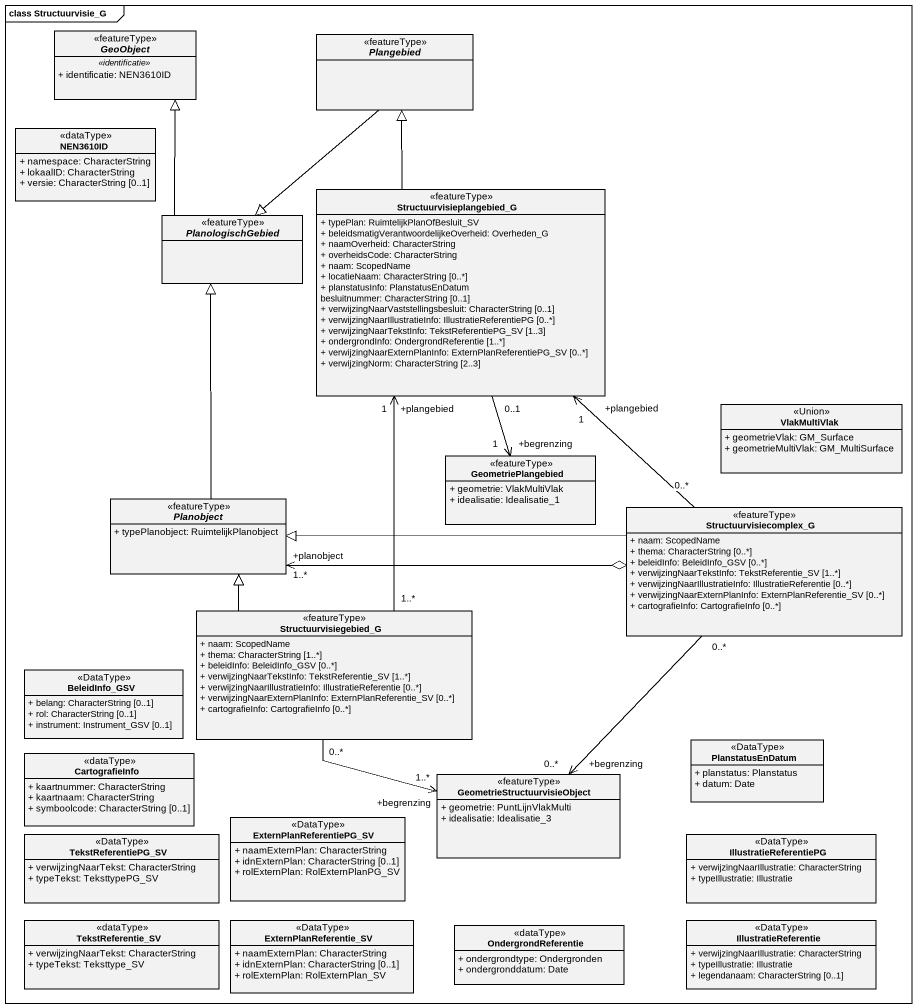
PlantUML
@startuml
mainframe class Structuurvisie_G
hide circle
hide empty members
skinparam classAttributeIconSize 0
abstract class GeoObject <<featureType>> {
  .. <<identificatie>> ..
  + identificatie: NEN3610ID
}
abstract class Plangebied <<featureType>>
class NEN3610ID <<dataType>> {
  + namespace: CharacterString
  + lokaalID: CharacterString
  + versie: CharacterString [0..1]
}
class Structuurvisieplangebied_G <<featureType>> {
  + typePlan: RuimtelijkPlanOfBesluit_SV
  + beleidsmatigVerantwoordelijkeOverheid: Overheden_G
  + naamOverheid: CharacterString
  + overheidsCode: CharacterString
  + naam: ScopedName
  + locatieNaam: CharacterString [0..*]
  + planstatusInfo: PlanstatusEnDatum
  besluitnummer: CharacterString [0..1]
  + verwijzingNaarVaststellingsbesluit: CharacterString [0..1]
  + verwijzingNaarIllustratieInfo: IllustratieReferentiePG [0..*]
  + verwijzingNaarTekstInfo: TekstReferentiePG_SV [1..3]
  + ondergrondInfo: OndergrondReferentie [1..*]
  + verwijzingNaarExternPlanInfo: ExternPlanReferentiePG_SV [0..*]
  + verwijzingNorm: CharacterString [2..3]
}
abstract class PlanologischGebied <<featureType>>
class VlakMultiVlak <<Union>> {
  + geometrieVlak: GM_Surface
  + geometrieMultiVlak: GM_MultiSurface
}
class GeometriePlangebied <<featureType>> {
  + geometrie: VlakMultiVlak
  + idealisatie: Idealisatie_1
}
abstract class Planobject <<featureType>> {
  + typePlanobject: RuimtelijkPlanobject
}
class Structuurvisiecomplex_G <<featureType>> {
  + naam: ScopedName
  + thema: CharacterString [0..*]
  + beleidInfo: BeleidInfo_GSV [0..*]
  + verwijzingNaarTekstInfo: TekstReferentie_SV [1..*]
  + verwijzingNaarIllustratieInfo: IllustratieReferentie [0..*]
  + verwijzingNaarExternPlanInfo: ExternPlanReferentie_SV [0..*]
  + cartografieInfo: CartografieInfo [0..*]
}
class Structuurvisiegebied_G <<featureType>> {
  + naam: ScopedName
  + thema: CharacterString [1..*]
  + beleidInfo: BeleidInfo_GSV [0..*]
  + verwijzingNaarTekstInfo: TekstReferentie_SV [1..*]
  + verwijzingNaarIllustratieInfo: IllustratieReferentie [0..*]
  + verwijzingNaarExternPlanInfo: ExternPlanReferentie_SV [0..*]
  + cartografieInfo: CartografieInfo [0..*]
}
class BeleidInfo_GSV <<DataType>> {
  + belang: CharacterString [0..1]
  + rol: CharacterString [0..1]
  + instrument: Instrument_GSV [0..1]
}
class PlanstatusEnDatum <<DataType>> {
  + planstatus: Planstatus
  + datum: Date
}
class CartografieInfo <<dataType>> {
  + kaartnummer: CharacterString
  + kaartnaam: CharacterString
  + symboolcode: CharacterString [0..1]
}
class "GeometrieStructuurvisieObject" as GeometrieStructuurvisieObjec <<featureType>> {
  + geometrie: PuntLijnVlakMulti
  + idealisatie: Idealisatie_3
}
class ExternPlanReferentiePG_SV <<DataType>> {
  + naamExternPlan: CharacterString
  + idnExternPlan: CharacterString [0..1]
  + rolExternPlan: RolExternPlanPG_SV
}
class TekstReferentiePG_SV <<DataType>> {
  + verwijzingNaarTekst: CharacterString
  + typeTekst: TeksttypePG_SV
}
class IllustratieReferentiePG <<DataType>> {
  + verwijzingNaarIllustratie: CharacterString
  + typeIllustratie: Illustratie
}
class TekstReferentie_SV <<dataType>> {
  + verwijzingNaarTekst: CharacterString
  + typeTekst: Teksttype_SV
}
class ExternPlanReferentie_SV <<DataType>> {
  + naamExternPlan: CharacterString
  + idnExternPlan: CharacterString [0..1]
  + rolExternPlan: RolExternPlan_SV
}
class OndergrondReferentie <<dataType>> {
  + ondergrondtype: Ondergronden
  + ondergronddatum: Date
}
class IllustratieReferentie <<DataType>> {
  + verwijzingNaarIllustratie: CharacterString
  + typeIllustratie: Illustratie
  + legendanaam: CharacterString [0..1]
}
Plangebied --|> PlanologischGebied
Structuurvisieplangebied_G -up-|> Plangebied
PlanologischGebied -up-|> GeoObject
GeometriePlangebied "+begrenzing\n1" <-up- "0..1" Structuurvisieplangebied_G
Planobject -up-|> PlanologischGebied
Planobject "+planobject\n1..*" <-right-o Structuurvisiecomplex_G
Structuurvisiecomplex_G "0..*" -up-> "+plangebied\n1" Structuurvisieplangebied_G
Structuurvisiecomplex_G -left-|> Planobject
Structuurvisiecomplex_G "0..*" --> "+begrenzing\n0..*" GeometrieStructuurvisieObjec
Structuurvisiegebied_G "1..*" -up-> "+plangebied\n1" Structuurvisieplangebied_G
Structuurvisiegebied_G -up-|> Planobject
Structuurvisiegebied_G "0..*" --> "+begrenzing\n1..*" GeometrieStructuurvisieObjec
@enduml
